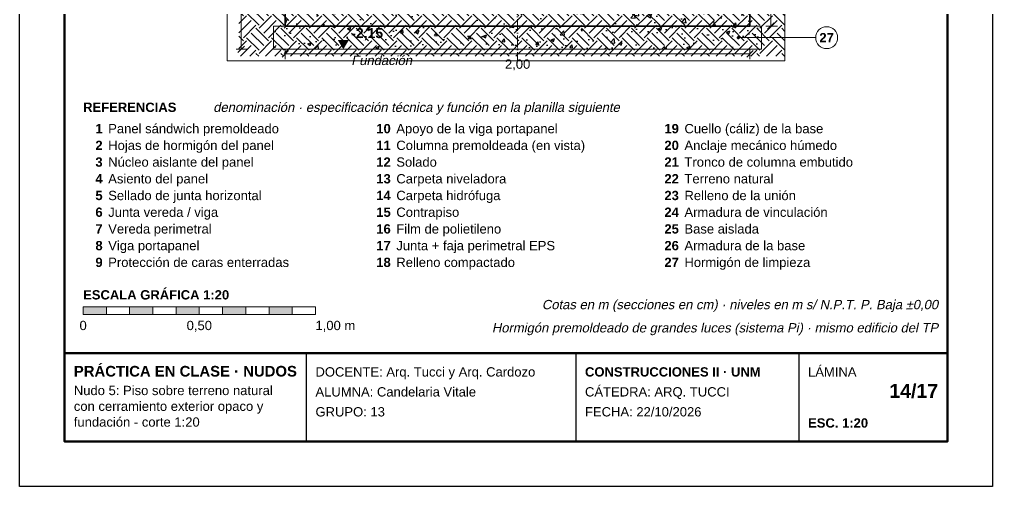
# Model space of a CAD drawing. Header units: millimetres. Extents: x 6 to 4194, y 6 to 5934.
# Drawn here: x 6 to 4194, y 6 to 2018 of the extents above; entities that cross this region are included whole.
import ezdxf
from ezdxf.enums import TextEntityAlignment as Align

# ---------------------------------------------------------------- set-up
doc = ezdxf.new("R2010")
doc.units = ezdxf.units.MM
doc.header["$LTSCALE"] = 20
doc.linetypes.add('DASHDOT', pattern=[3.556, 2.54, -0.508, 0, -0.508])
for name, color, linetype in [('A-CONTORNOS', 7, 'Continuous'), ('A-HORMIGON-INSITU', 33, 'Continuous'), ('A-HORMIGON-SIMPLE', 9, 'Continuous'), ('A-TERRENO', 32, 'Continuous'), ('X-COTAS', 3, 'Continuous'), ('X-EJES', 1, 'DASHDOT'), ('X-MARCO', 7, 'Continuous'), ('X-NIVELES', 7, 'Continuous'), ('X-REFERENCIAS', 1, 'Continuous'), ('X-ROTULO', 7, 'Continuous'), ('X-TEXTOS', 7, 'Continuous')]:
    doc.layers.add(name, color=color, linetype=linetype)
doc.styles.add('ARIAL', font='arial.ttf')
doc.styles.add('ARIAL-B', font='arialbd.ttf')

msp = doc.modelspace()

# ---------------------------------------------------------------- hatches: boundary and pattern name
at = {"layer": 'A-HORMIGON-INSITU'}
h = msp.add_hatch(dxfattribs=at)
h.set_pattern_fill('AR-CONC', color=256, scale=1.2)
h.paths.add_polyline_path([(1150, 1990), (3150, 1990), (3150, 2290), (2675, 2590), (1625, 2590), (1150, 2290)])
at = {"layer": 'A-HORMIGON-SIMPLE'}
h = msp.add_hatch(dxfattribs=at)
h.set_pattern_fill('AR-CONC', color=256, scale=0.8)
h.paths.add_polyline_path([(1100, 1890), (3200, 1890), (3200, 1990), (1100, 1990)])
at = {"layer": 'A-TERRENO'}
h = msp.add_hatch(dxfattribs=at)
h.set_pattern_fill('EARTH', color=256, scale=12, angle=45)
h.paths.add_polyline_path([(950, 1860), (3300, 1860), (3300, 3713), (950, 3713)])
at = {"layer": 'X-NIVELES'}
h = msp.add_hatch(color=7, dxfattribs=at)
h.dxf.hatch_style = 1
h.paths.add_polyline_path([(1400, 1890), (1376, 1930), (1424, 1930)])
at = {"layer": 'X-REFERENCIAS'}
h = msp.add_hatch(color=7, dxfattribs=at)
h.dxf.hatch_style = 1
h.paths.add_polyline_path([(3107, 1940), (3106.7, 1942.2), (3105.7, 1944.1), (3104.1, 1945.7), (3102.2, 1946.7), (3100, 1947), (3097.8, 1946.7), (3095.9, 1945.7), (3094.3, 1944.1), (3093.3, 1942.2), (3093, 1940), (3093.3, 1937.8), (3094.3, 1935.9), (3095.9, 1934.3), (3097.8, 1933.3), (3100, 1933), (3102.2, 1933.3), (3104.1, 1934.3), (3105.7, 1935.9), (3106.7, 1937.8)])
at = {"layer": 'X-TEXTOS'}
h = msp.add_hatch(color=7, dxfattribs=at)
h.dxf.hatch_style = 1
h.paths.add_polyline_path([(280, 780), (380, 780), (380, 748), (280, 748)])
h = msp.add_hatch(color=7, dxfattribs=at)
h.dxf.hatch_style = 1
h.paths.add_polyline_path([(480, 780), (580, 780), (580, 748), (480, 748)])
h = msp.add_hatch(color=7, dxfattribs=at)
h.dxf.hatch_style = 1
h.paths.add_polyline_path([(680, 780), (780, 780), (780, 748), (680, 748)])
h = msp.add_hatch(color=7, dxfattribs=at)
h.dxf.hatch_style = 1
h.paths.add_polyline_path([(880, 780), (980, 780), (980, 748), (880, 748)])
h = msp.add_hatch(color=7, dxfattribs=at)
h.dxf.hatch_style = 1
h.paths.add_polyline_path([(1080, 780), (1180, 780), (1180, 748), (1080, 748)])

# ---------------------------------------------------------------- linework, layer by layer
at = {"layer": 'A-CONTORNOS', "lineweight": 35}
msp.add_lwpolyline([(1150, 1990), (3150, 1990), (3150, 2290), (2675, 2590), (1625, 2590), (1150, 2290)], close=True, dxfattribs=at)
at = {"layer": 'A-CONTORNOS', "lineweight": 18}
msp.add_lwpolyline([(1100, 1890), (3200, 1890), (3200, 1990), (1100, 1990)], close=True, dxfattribs=at)
at = {"layer": 'X-COTAS', "lineweight": 13}
for points in [[(960, 1890), (960, 4040)], [(3240, 1990), (3240, 2290)], [(3218, 1990), (3268, 1990)], [(938, 1890), (988, 1890)], [(1150, 1892), (1150, 1848)], [(3150, 1892), (3150, 1848)], [(1150, 1870), (3150, 1870)]]:
    msp.add_lwpolyline(points, dxfattribs=at)
at = {"layer": 'X-COTAS', "lineweight": 25}
for points in [[(3226, 1976), (3254, 2004)], [(946, 1876), (974, 1904)], [(1136, 1856), (1164, 1884)], [(3136, 1856), (3164, 1884)]]:
    msp.add_lwpolyline(points, dxfattribs=at)
at = {"layer": 'X-EJES', "color": 12, "lineweight": 13, "true_color": 0xcc0000}
msp.add_lwpolyline([(2150, 4940), (2150, 1840)], dxfattribs=at)
at = {"layer": 'X-MARCO', "lineweight": 30}
msp.add_lwpolyline([(6, 5934), (4194, 5934), (4194, 6), (6, 6)], close=True, dxfattribs=at)
at = {"layer": 'X-MARCO', "lineweight": 50}
msp.add_lwpolyline([(200, 5740), (4000, 5740), (4000, 200), (200, 200)], close=True, dxfattribs=at)
at = {"layer": 'X-NIVELES', "lineweight": 13}
msp.add_lwpolyline([(1328, 1890), (1472, 1890)], dxfattribs=at)
at = {"layer": 'X-REFERENCIAS', "lineweight": 13}
msp.add_lwpolyline([(3100, 1940), (3360, 1940), (3433, 1940)], dxfattribs=at)
at = {"layer": 'X-REFERENCIAS', "lineweight": 18}
msp.add_circle((3480, 1940), 47, dxfattribs=at)
at = {"layer": 'X-ROTULO', "lineweight": 50}
msp.add_lwpolyline([(200, 580), (4000, 580), (4000, 200), (200, 200)], close=True, dxfattribs=at)
at = {"layer": 'X-ROTULO', "lineweight": 25}
for points in [[(1240, 580), (1240, 200)], [(2400, 580), (2400, 200)], [(3360, 580), (3360, 200)]]:
    msp.add_lwpolyline(points, dxfattribs=at)
at = {"layer": 'X-TEXTOS', "lineweight": 13}
for points in [[(900, 4860), (3300, 4860), (3300, 1840), (900, 1840)], [(280, 780), (380, 780), (380, 748), (280, 748)], [(380, 780), (480, 780), (480, 748), (380, 748)], [(480, 780), (580, 780), (580, 748), (480, 748)], [(580, 780), (680, 780), (680, 748), (580, 748)], [(680, 780), (780, 780), (780, 748), (680, 748)], [(780, 780), (880, 780), (880, 748), (780, 748)], [(880, 780), (980, 780), (980, 748), (880, 748)], [(980, 780), (1080, 780), (1080, 748), (980, 748)], [(1080, 780), (1180, 780), (1180, 748), (1080, 748)], [(1180, 780), (1280, 780), (1280, 748), (1180, 748)]]:
    msp.add_lwpolyline(points, close=True, dxfattribs=at)

# ---------------------------------------------------------------- texts
at = {"layer": 'X-COTAS', "style": 'ARIAL'}
msp.add_text('2,00', height=40.1, dxfattribs=at).set_placement((2150, 1806), align=Align.CENTER)
at = {"layer": 'X-NIVELES', "style": 'ARIAL-B'}
msp.add_text('-2,15', height=42.96, dxfattribs=at).set_placement((1434, 1938))
at = {"layer": 'X-NIVELES', "style": 'ARIAL', "oblique": 12}
msp.add_text('Fundación', height=40.1, dxfattribs=at).set_placement((1434, 1822))
at = {"layer": 'X-REFERENCIAS', "style": 'ARIAL-B'}
msp.add_text('27', height=40.1, dxfattribs=at).set_placement((3480, 1920), align=Align.CENTER)
at = {"layer": 'X-ROTULO'}
for s, height, style, p in [('PRÁCTICA EN CLASE · NUDOS', 45.824, 'ARIAL-B', (240, 480)), ('DOCENTE: Arq. Tucci y Arq. Cardozo', 40.096, 'ARIAL', (1280, 480)), ('CONSTRUCCIONES II · UNM', 40.096, 'ARIAL-B', (2440, 480)), ('LÁMINA', 40.1, 'ARIAL', (3400, 480)), ('Nudo 5: Piso sobre terreno natural', 40.096, 'ARIAL', (240, 400)), ('ALUMNA: Candelaria Vitale', 40.096, 'ARIAL', (1280, 394)), ('CÁTEDRA: ARQ. TUCCI', 40.096, 'ARIAL', (2440, 394)), ('con cerramiento exterior opaco y', 40.096, 'ARIAL', (240, 332)), ('GRUPO: 13', 40.1, 'ARIAL', (1280, 308)), ('FECHA: 22/10/2026', 40.096, 'ARIAL', (2440, 308)), ('fundación - corte 1:20', 40.096, 'ARIAL', (240, 264)), ('ESC. 1:20', 40.1, 'ARIAL-B', (3400, 260))]:
    msp.add_text(s, height=height, dxfattribs=dict(at, style=style)).set_placement(p)
at = {"layer": 'X-ROTULO', "style": 'ARIAL-B'}
msp.add_text('14/17', height=60.14, dxfattribs=at).set_placement((3960, 388), align=Align.RIGHT)
at = {"layer": 'X-TEXTOS'}
for s, height, style, p in [('REFERENCIAS', 40.096, 'ARIAL-B', (280, 1620)), ('Panel sándwich premoldeado', 40.096, 'ARIAL', (388, 1528)), ('Apoyo de la viga portapanel', 40.096, 'ARIAL', (1628, 1528)), ('Cuello (cáliz) de la base', 40.096, 'ARIAL', (2868, 1528)), ('Hojas de hormigón del panel', 40.096, 'ARIAL', (388, 1456)), ('Columna premoldeada (en vista)', 40.096, 'ARIAL', (1628, 1456)), ('Anclaje mecánico húmedo', 40.096, 'ARIAL', (2868, 1456)), ('Núcleo aislante del panel', 40.096, 'ARIAL', (388, 1384)), ('Solado', 40.1, 'ARIAL', (1628, 1384)), ('Tronco de columna embutido', 40.096, 'ARIAL', (2868, 1384)), ('Asiento del panel', 40.096, 'ARIAL', (388, 1312)), ('Carpeta niveladora', 40.096, 'ARIAL', (1628, 1312)), ('Terreno natural', 40.096, 'ARIAL', (2868, 1312)), ('Sellado de junta horizontal', 40.096, 'ARIAL', (388, 1240)), ('Carpeta hidrófuga', 40.096, 'ARIAL', (1628, 1240)), ('Relleno de la unión', 40.096, 'ARIAL', (2868, 1240)), ('Junta vereda / viga', 40.096, 'ARIAL', (388, 1168)), ('Contrapiso', 40.1, 'ARIAL', (1628, 1168)), ('Armadura de vinculación', 40.096, 'ARIAL', (2868, 1168)), ('Vereda perimetral', 40.096, 'ARIAL', (388, 1096)), ('Film de polietileno', 40.096, 'ARIAL', (1628, 1096)), ('Base aislada', 40.096, 'ARIAL', (2868, 1096)), ('Viga portapanel', 40.096, 'ARIAL', (388, 1024)), ('Junta + faja perimetral EPS', 40.096, 'ARIAL', (1628, 1024)), ('Armadura de la base', 40.096, 'ARIAL', (2868, 1024)), ('Protección de caras enterradas', 40.096, 'ARIAL', (388, 952)), ('Relleno compactado', 40.096, 'ARIAL', (1628, 952)), ('Hormigón de limpieza', 40.096, 'ARIAL', (2868, 952)), ('ESCALA GRÁFICA 1:20', 40.096, 'ARIAL-B', (280, 812)), ('1,00 m', 40.1, 'ARIAL', (1280, 680))]:
    msp.add_text(s, height=height, dxfattribs=dict(at, style=style)).set_placement(p)
at = {"layer": 'X-TEXTOS', "style": 'ARIAL', "oblique": 12}
msp.add_text('denominación · especificación técnica y función en la planilla siguiente', height=40.096, dxfattribs=at).set_placement((840, 1620))
at = {"layer": 'X-TEXTOS', "style": 'ARIAL-B'}
for s, p in [('1', (364, 1528)), ('10', (1604, 1528)), ('19', (2844, 1528)), ('2', (364, 1456)), ('11', (1604, 1456)), ('20', (2844, 1456)), ('3', (364, 1384)), ('12', (1604, 1384)), ('21', (2844, 1384)), ('4', (364, 1312)), ('13', (1604, 1312)), ('22', (2844, 1312)), ('5', (364, 1240)), ('14', (1604, 1240)), ('23', (2844, 1240)), ('6', (364, 1168)), ('15', (1604, 1168)), ('24', (2844, 1168)), ('7', (364, 1096)), ('16', (1604, 1096)), ('25', (2844, 1096)), ('8', (364, 1024)), ('17', (1604, 1024)), ('26', (2844, 1024)), ('9', (364, 952)), ('18', (1604, 952)), ('27', (2844, 952))]:
    msp.add_text(s, height=40.1, dxfattribs=at).set_placement(p, align=Align.RIGHT)
at = {"layer": 'X-TEXTOS', "style": 'ARIAL', "oblique": 12}
for s, p in [('Cotas en m (secciones en cm) · niveles en m s/ N.P.T. P. Baja ±0,00', (3960, 770)), ('Hormigón premoldeado de grandes luces (sistema Pi) · mismo edificio del TP', (3960, 670))]:
    msp.add_text(s, height=40.096, dxfattribs=at).set_placement(p, align=Align.RIGHT)
at = {"layer": 'X-TEXTOS', "style": 'ARIAL'}
for s, p in [('0', (280, 680)), ('0,50', (780, 680))]:
    msp.add_text(s, height=40.1, dxfattribs=at).set_placement(p, align=Align.CENTER)

doc.saveas('drawing.dxf')
